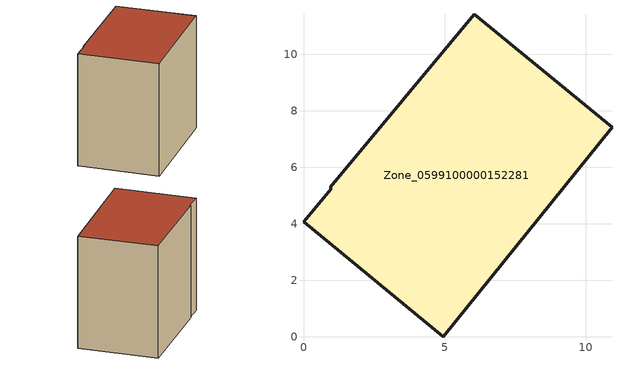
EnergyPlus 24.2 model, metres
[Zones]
Zone_0599100000152281
 floor ground (C_G): 6.05,11.43 10.92,7.42 4.94,0 0,4.07 0.98,5.25 0.94,5.29 z0
 wall outside (C_F): 10.92,7.42 6.05,11.43 0.94,5.29 0.98,5.25 0,4.07 4.94,0 10.92,7.42 z0:9.15
 roof outside (C_R): 4.94,0 10.92,7.42 6.05,11.43 0.94,5.29 0.98,5.25 0,4.07 z9.15
[BUILDING]
Pand.0599100000152281: North Axis=0; Terrain=City; Loads Convergence Tolerance Value=0.04; Temperature Convergence Tolerance Value=0.4; Solar Distribution=FullExterior; Maximum Number of Warmup Days=25; Minimum Number of Warmup Days=1
[Site:Location]
Rotterdam.The.Hague.AP_ZH_NLD Design_Conditions: Latitude=51.96; Longitude=4.45; Time Zone=1; Elevation=-4.5
[SITE:GROUNDTEMPERATURE:BUILDINGSURFACE]
18, 18, 18, 18, 18, 18, 18, 18, 18, 18, 18, 18
[MATERIAL] Thermal Absorptance=0.9; Solar Absorptance=0.7; Visible Absorptance=0.7
Name | Roughness | Thickness | Conductivity | Density | Specific Heat
G.TI.1946-1964 | MediumSmooth | 0.15 | 1 | 540 | 1210
F.TI.1946-1964 | Rough | 0.3 | 0.857143 | 1920 | 840
R.TI.1946-1964 | MediumRough | 0.2 | 0.277778 | 1500 | 1000
[CONSTRUCTION]
C_G: G.TI.1946-1964
C_F: F.TI.1946-1964
C_R: R.TI.1946-1964
[ZONE]
Zone_0599100000152281: Type=1; Multiplier=1; Ceiling Height=Autocalculate; Volume=Autocalculate; Floor Area=autocalculate; Part of Total Floor Area=Yes
[ZONEINFILTRATION:DESIGNFLOWRATE]
Infil_Zone_0599100000152281: Zone or ZoneList or Space or SpaceList=Zone_0599100000152281; Schedule=AlwaysOn; Design Flow Rate Calculation Method=Flow/Area; Flow Rate per Floor Area=0.003; Constant Term Coefficient=1; Temperature Term Coefficient=0; Velocity Term Coefficient=0; Velocity Squared Term Coefficient=0
[HVACTEMPLATE:ZONE:IDEALLOADSAIRSYSTEM]
Zone_0599100000152281: Maximum Heating Supply Air Temperature=50; Minimum Cooling Supply Air Temperature=13; Maximum Heating Supply Air Humidity Ratio=0.0156; Minimum Cooling Supply Air Humidity Ratio=0.0077; Heating Limit=NoLimit; Cooling Limit=NoLimit; Dehumidification Control Type=ConstantSensibleHeatRatio; Cooling Sensible Heat Ratio=0.7; Dehumidification Setpoint=60; Humidification Control Type=None; Humidification Setpoint=30; Outdoor Air Method=None; Outdoor Air Flow Rate per Person=0.00944; Outdoor Air Flow Rate per Zone Floor Area=0; Outdoor Air Flow Rate per Zone=0; Demand Controlled Ventilation Type=None; Outdoor Air Economizer Type=NoEconomizer; Heat Recovery Type=None; Sensible Heat Recovery Effectiveness=0.7; Latent Heat Recovery Effectiveness=0.65
[ZONECONTROL:THERMOSTAT]
ThermostatControl_Zone_0599100000152281: Zone or ZoneList=Zone_0599100000152281; Control Type Schedule=DualSetpointControlType; Control 1=Thermostat_Zone_0599100000152281; Temperature Difference Between Cutout And Setpoint=0
[THERMOSTATSETPOINT:DUALSETPOINT]
Thermostat_Zone_0599100000152281: Heating Setpoint Temperature Schedule=HeatingSetpoint_Zone_0599100000152281; Cooling Setpoint Temperature Schedule=CoolingSetpoint_Zone_0599100000152281
[SCHEDULE:COMPACT]
HeatingSetpoint_Zone_0599100000152281: Through: 12/31, For: AllDays, Until: 24:00, 21
CoolingSetpoint_Zone_0599100000152281: Through: 12/31, For: AllDays, Until: 24:00, 24
DualSetpointControlType: Through: 12/31, For: AllDays, Until: 24:00, 4
AlwaysOn: Through: 12/31, For: AllDays, Until: 24:00, 1
